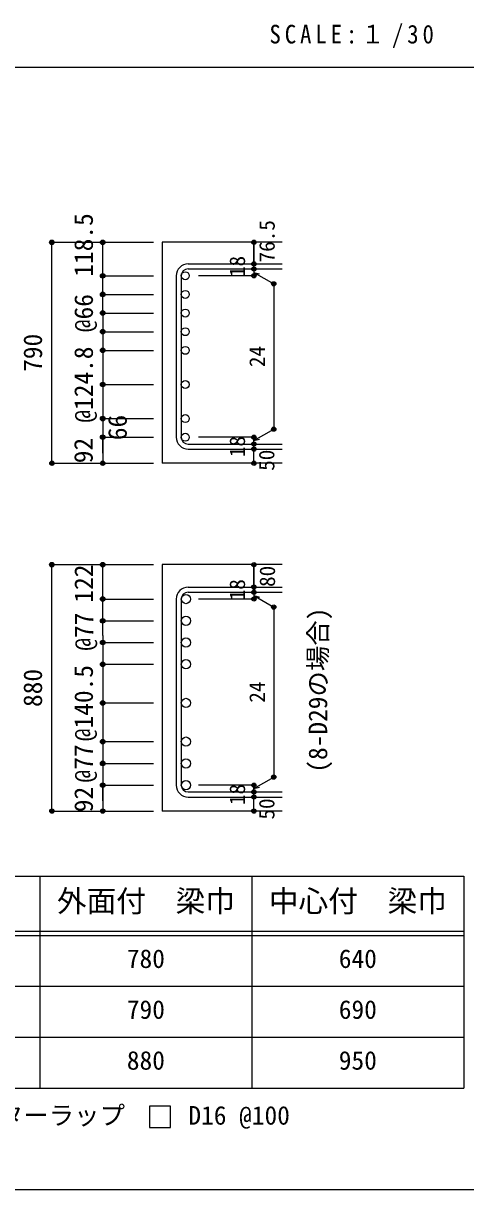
# Model space of a CAD drawing. Units: millimetres at full size, sheet at 1:30. Extents: x -5973 to 5954, y -4195 to 4201.
# Drawn here: x 2051 to 3617, y -4195 to -67 of the extents above; entities that cross this region are included whole.
import ezdxf
from ezdxf.enums import TextEntityAlignment as Align

# ---------------------------------------------------------------- set-up
doc = ezdxf.new("R2010")
doc.units = ezdxf.units.MM
doc.header["$LTSCALE"] = 30
doc.header["$PDMODE"] = 32
doc.header["$PDSIZE"] = 15
for name, color, linetype in [('0-1_躯体線', 2, 'Continuous'), ('0-5_基礎梁筋', 7, 'Continuous'), ('0-6_スタラップ筋', 7, 'Continuous'), ('0-7_文字', 4, 'Continuous'), ('0-D_寸法', 4, 'Continuous'), ('6-7_文字', 7, 'Continuous'), ('6-E_枠', 7, 'Continuous'), ('F-0_枠', 6, 'Continuous')]:
    doc.layers.add(name, color=color, linetype=linetype)
doc.styles.add('ＭＳ ゴシック', font='')
doc.styles.get('ＭＳ ゴシック').set_extended_font_data('MS Gothic')

msp = doc.modelspace()

# ---------------------------------------------------------------- linework, layer by layer
at = {"layer": '0-1_躯体線'}
for p, q in [((2967.44, -842.16), (2542.44, -842.16)), ((2542.44, -842.16), (2542.44, -1624.16)), ((2967.44, -1624.16), (2542.44, -1624.16)), ((2967.44, -1983.07), (2542.44, -1983.07)), ((2542.44, -1983.07), (2542.44, -2855.57)), ((2967.44, -2855.57), (2542.44, -2855.57))]:
    msp.add_line(p, q, dxfattribs=at)
at = {"layer": '0-5_基礎梁筋', "color": 3}
for centre, radius in [((2624.44, -960.66), 14), ((2624.44, -1026.66), 14), ((2624.44, -1092.66), 14), ((2624.44, -1158.66), 14), ((2624.44, -1224.66), 14), ((2624.44, -1345.41), 14), ((2624.44, -1466.16), 14), ((2624.44, -1532.16), 14), ((2626.94, -2104.77), 16.5), ((2626.94, -2181.77), 16.5), ((2626.94, -2258.77), 16.5), ((2626.94, -2335.77), 16.5), ((2626.94, -2472.67), 16.5), ((2626.94, -2609.57), 16.5), ((2626.94, -2686.57), 16.5), ((2626.94, -2763.57), 16.5)]:
    msp.add_circle(centre, radius, dxfattribs=at)
at = {"layer": '0-6_スタラップ筋'}
for p, q in [((2634.44, -918.66), (2967.44, -918.66)), ((2634.44, -936.66), (2967.44, -936.66)), ((2592.44, -960.66), (2592.44, -1532.16)), ((2610.44, -960.66), (2610.44, -1532.16)), ((2634.44, -1556.16), (2967.44, -1556.16)), ((2634.44, -1574.16), (2967.44, -1574.16)), ((2634.44, -2062.77), (2967.44, -2062.77)), ((2592.44, -2104.77), (2592.44, -2763.57)), ((2610.44, -2104.77), (2610.44, -2763.57)), ((2634.44, -2080.77), (2967.44, -2080.77)), ((2634.44, -2787.57), (2967.44, -2787.57)), ((2634.44, -2805.57), (2967.44, -2805.57))]:
    msp.add_line(p, q, dxfattribs=at)
for centre, radius, start, end in [((2634.44, -960.66), 42, 90, 180), ((2634.44, -960.66), 24, 90, 180), ((2634.44, -1532.16), 42, 180, 270), ((2634.44, -1532.16), 24, 180, 270), ((2634.44, -2104.77), 42, 90, 180), ((2634.44, -2104.77), 24, 90, 180), ((2634.44, -2763.57), 42, 180, 270), ((2634.44, -2763.57), 24, 180, 270)]:
    msp.add_arc(centre, radius, start, end, dxfattribs=at)
at = {"layer": '0-D_寸法'}
for p, q in [((2152.44, -842.16), (2332.44, -842.16)), ((2152.44, -842.16), (2332.44, -842.16)), ((2152.44, -1624.16), (2152.44, -842.16)), ((2332.44, -842.16), (2512.44, -842.16)), ((2332.44, -842.16), (2512.44, -842.16)), ((2332.44, -1092.66), (2332.44, -842.16)), ((2867.44, -918.66), (2867.44, -842.16)), ((2867.44, -842.16), (2867.44, -918.66)), ((2867.44, -936.66), (2867.44, -918.66)), ((2867.44, -936.66), (2867.44, -960.66)), ((2867.44, -948.66), (2937.5, -989.11)), ((2867.44, -948.66), (2886.76, -953.84)), ((2332.44, -960.66), (2512.44, -960.66)), ((2332.44, -960.66), (2512.44, -960.66)), ((2867.44, -960.66), (2671.35, -960.66)), ((2937.5, -989.11), (2937.5, -1503.71)), ((2332.44, -1026.66), (2512.44, -1026.66)), ((2332.44, -1026.66), (2512.44, -1026.66)), ((2332.44, -1092.66), (2512.44, -1092.66)), ((2332.44, -1092.66), (2512.44, -1092.66)), ((2332.44, -1092.66), (2332.44, -1624.16)), ((2332.44, -1158.66), (2512.44, -1158.66)), ((2332.44, -1158.66), (2512.44, -1158.66)), ((2332.44, -1224.66), (2512.44, -1224.66)), ((2332.44, -1224.66), (2512.44, -1224.66)), ((2332.44, -1345.41), (2512.44, -1345.41)), ((2332.44, -1345.41), (2512.44, -1345.41)), ((2332.44, -1466.16), (2512.44, -1466.16)), ((2332.44, -1466.16), (2512.44, -1466.16)), ((2867.44, -1544.16), (2937.5, -1503.71)), ((2332.44, -1532.16), (2512.44, -1532.16)), ((2332.44, -1532.16), (2512.44, -1532.16)), ((2332.44, -1588.13), (2332.44, -1532.16)), ((2867.44, -1532.16), (2671.35, -1532.16)), ((2867.44, -1556.16), (2867.44, -1532.16)), ((2867.44, -1544.16), (2886.76, -1538.99)), ((2867.44, -1574.16), (2867.44, -1556.16)), ((2867.44, -1624.16), (2867.44, -1574.16)), ((2152.44, -1624.16), (2332.44, -1624.16)), ((2332.44, -1624.16), (2512.44, -1624.16)), ((2152.44, -1983.07), (2332.44, -1983.07)), ((2152.44, -1983.07), (2332.44, -1983.07)), ((2152.44, -2855.57), (2152.44, -1983.07)), ((2332.44, -1983.07), (2512.44, -1983.07)), ((2332.44, -1983.07), (2512.44, -1983.07)), ((2332.44, -2233.57), (2332.44, -1983.07)), ((2867.44, -2062.77), (2867.44, -1983.07)), ((2867.44, -1983.07), (2867.44, -2062.77)), ((2867.44, -2080.77), (2867.44, -2062.77)), ((2332.44, -2104.77), (2512.44, -2104.77)), ((2332.44, -2104.77), (2512.44, -2104.77)), ((2867.44, -2104.77), (2671.35, -2104.77)), ((2867.44, -2080.77), (2867.44, -2104.77)), ((2867.44, -2092.77), (2937.5, -2133.22)), ((2867.44, -2092.77), (2886.76, -2097.95)), ((2937.5, -2133.22), (2937.5, -2735.12)), ((2332.44, -2181.77), (2512.44, -2181.77)), ((2332.44, -2181.77), (2512.44, -2181.77)), ((2332.44, -2233.57), (2332.44, -2855.57)), ((2332.44, -2258.77), (2512.44, -2258.77)), ((2332.44, -2258.77), (2512.44, -2258.77)), ((2332.44, -2335.77), (2512.44, -2335.77)), ((2332.44, -2335.77), (2512.44, -2335.77)), ((2332.44, -2472.67), (2512.44, -2472.67)), ((2332.44, -2472.67), (2512.44, -2472.67)), ((2332.44, -2609.57), (2512.44, -2609.57)), ((2332.44, -2609.57), (2512.44, -2609.57)), ((2332.44, -2686.57), (2512.44, -2686.57)), ((2332.44, -2686.57), (2512.44, -2686.57)), ((2332.44, -2763.57), (2512.44, -2763.57)), ((2332.44, -2763.57), (2512.44, -2763.57)), ((2332.44, -2819.54), (2332.44, -2763.57)), ((2867.44, -2763.57), (2671.35, -2763.57)), ((2867.44, -2775.57), (2937.5, -2735.12)), ((2867.44, -2787.57), (2867.44, -2763.57)), ((2867.44, -2775.57), (2886.76, -2770.4)), ((2867.44, -2805.57), (2867.44, -2787.57)), ((2867.44, -2855.57), (2867.44, -2805.57)), ((2152.44, -2855.57), (2332.44, -2855.57)), ((2332.44, -2855.57), (2512.44, -2855.57))]:
    msp.add_line(p, q, dxfattribs=at)
for centre, radius in [((2152.44, -842.16), 8), ((2152.44, -842.16), 7.2), ((2152.44, -842.16), 6.4), ((2152.44, -842.16), 5.6), ((2152.44, -842.16), 4.8), ((2152.44, -842.16), 4), ((2152.44, -842.16), 3.2), ((2152.44, -842.16), 2.4), ((2152.44, -842.16), 1.6), ((2152.44, -842.16), 0.8), ((2332.44, -842.16), 8), ((2332.44, -842.16), 7.2), ((2332.44, -842.16), 6.4), ((2332.44, -842.16), 5.6), ((2332.44, -842.16), 4.8), ((2332.44, -842.16), 4), ((2332.44, -842.16), 3.2), ((2332.44, -842.16), 2.4), ((2332.44, -842.16), 1.6), ((2332.44, -842.16), 0.8), ((2867.44, -842.16), 4), ((2867.44, -842.16), 3.6), ((2867.44, -842.16), 3.2), ((2867.44, -842.16), 2.8), ((2867.44, -842.16), 2.4), ((2867.44, -842.16), 2), ((2867.44, -842.16), 1.6), ((2867.44, -842.16), 1.2), ((2867.44, -842.16), 0.8), ((2867.44, -842.16), 0.4), ((2867.44, -918.66), 4), ((2867.44, -936.66), 4), ((2867.44, -918.66), 3.6), ((2867.44, -936.66), 3.6), ((2867.44, -918.66), 3.2), ((2867.44, -936.66), 3.2), ((2867.44, -918.66), 2.8), ((2867.44, -936.66), 2.8), ((2867.44, -918.66), 2.4), ((2867.44, -936.66), 2.4), ((2867.44, -918.66), 2), ((2867.44, -936.66), 2), ((2867.44, -918.66), 1.6), ((2867.44, -936.66), 1.6), ((2867.44, -918.66), 1.2), ((2867.44, -936.66), 1.2), ((2867.44, -918.66), 0.8), ((2867.44, -936.66), 0.8), ((2867.44, -918.66), 0.4), ((2867.44, -936.66), 0.4), ((2332.44, -960.66), 8), ((2332.44, -960.66), 7.2), ((2332.44, -960.66), 6.4), ((2332.44, -960.66), 5.6), ((2332.44, -960.66), 4.8), ((2332.44, -960.66), 4), ((2332.44, -960.66), 3.2), ((2332.44, -960.66), 2.4), ((2332.44, -960.66), 1.6), ((2332.44, -960.66), 0.8), ((2867.44, -960.66), 4), ((2867.44, -960.66), 3.6), ((2867.44, -960.66), 3.2), ((2867.44, -960.66), 2.8), ((2867.44, -960.66), 2.4), ((2867.44, -960.66), 2), ((2867.44, -960.66), 1.6), ((2867.44, -960.66), 1.2), ((2867.44, -960.66), 0.8), ((2867.44, -960.66), 0.4), ((2937.5, -989.11), 4), ((2937.5, -989.11), 3.6), ((2937.5, -989.11), 3.2), ((2937.5, -989.11), 2.8), ((2937.5, -989.11), 2.4), ((2937.5, -989.11), 2), ((2937.5, -989.11), 1.6), ((2937.5, -989.11), 1.2), ((2937.5, -989.11), 0.8), ((2937.5, -989.11), 0.4), ((2332.44, -1026.66), 8), ((2332.44, -1026.66), 7.2), ((2332.44, -1026.66), 6.4), ((2332.44, -1026.66), 5.6), ((2332.44, -1026.66), 4.8), ((2332.44, -1026.66), 4), ((2332.44, -1026.66), 3.2), ((2332.44, -1026.66), 2.4), ((2332.44, -1026.66), 1.6), ((2332.44, -1026.66), 0.8), ((2332.44, -1092.66), 8), ((2332.44, -1092.66), 7.2), ((2332.44, -1092.66), 6.4), ((2332.44, -1092.66), 5.6), ((2332.44, -1092.66), 4.8), ((2332.44, -1092.66), 4), ((2332.44, -1092.66), 3.2), ((2332.44, -1092.66), 2.4), ((2332.44, -1092.66), 1.6), ((2332.44, -1092.66), 0.8), ((2332.44, -1158.66), 8), ((2332.44, -1158.66), 7.2), ((2332.44, -1158.66), 6.4), ((2332.44, -1158.66), 5.6), ((2332.44, -1158.66), 4.8), ((2332.44, -1158.66), 4), ((2332.44, -1158.66), 3.2), ((2332.44, -1158.66), 2.4), ((2332.44, -1158.66), 1.6), ((2332.44, -1158.66), 0.8), ((2332.44, -1224.66), 8), ((2332.44, -1224.66), 7.2), ((2332.44, -1224.66), 6.4), ((2332.44, -1224.66), 5.6), ((2332.44, -1224.66), 4.8), ((2332.44, -1224.66), 4), ((2332.44, -1224.66), 3.2), ((2332.44, -1224.66), 2.4), ((2332.44, -1224.66), 1.6), ((2332.44, -1224.66), 0.8), ((2332.44, -1345.41), 8), ((2332.44, -1345.41), 7.2), ((2332.44, -1345.41), 6.4), ((2332.44, -1345.41), 5.6), ((2332.44, -1345.41), 4.8), ((2332.44, -1345.41), 4), ((2332.44, -1345.41), 3.2), ((2332.44, -1345.41), 2.4), ((2332.44, -1345.41), 1.6), ((2332.44, -1345.41), 0.8), ((2332.44, -1466.16), 8), ((2332.44, -1466.16), 7.2), ((2332.44, -1466.16), 6.4), ((2332.44, -1466.16), 5.6), ((2332.44, -1466.16), 4.8), ((2332.44, -1466.16), 4), ((2332.44, -1466.16), 3.2), ((2332.44, -1466.16), 2.4), ((2332.44, -1466.16), 1.6), ((2332.44, -1466.16), 0.8), ((2332.44, -1532.16), 8), ((2332.44, -1532.16), 7.2), ((2332.44, -1532.16), 6.4), ((2332.44, -1532.16), 5.6), ((2332.44, -1532.16), 4.8), ((2937.5, -1503.71), 4), ((2937.5, -1503.71), 3.6), ((2937.5, -1503.71), 3.2), ((2937.5, -1503.71), 2.8), ((2937.5, -1503.71), 2.4), ((2937.5, -1503.71), 2), ((2937.5, -1503.71), 1.6), ((2937.5, -1503.71), 1.2), ((2937.5, -1503.71), 0.8), ((2937.5, -1503.71), 0.4), ((2332.44, -1532.16), 4), ((2332.44, -1532.16), 3.2), ((2332.44, -1532.16), 2.4), ((2332.44, -1532.16), 1.6), ((2332.44, -1532.16), 0.8), ((2867.44, -1532.16), 4), ((2867.44, -1556.16), 4), ((2867.44, -1532.16), 3.6), ((2867.44, -1556.16), 3.6), ((2867.44, -1532.16), 3.2), ((2867.44, -1556.16), 3.2), ((2867.44, -1532.16), 2.8), ((2867.44, -1556.16), 2.8), ((2867.44, -1532.16), 2.4), ((2867.44, -1556.16), 2.4), ((2867.44, -1532.16), 2), ((2867.44, -1556.16), 2), ((2867.44, -1532.16), 1.6), ((2867.44, -1556.16), 1.6), ((2867.44, -1532.16), 1.2), ((2867.44, -1556.16), 1.2), ((2867.44, -1532.16), 0.8), ((2867.44, -1556.16), 0.8), ((2867.44, -1532.16), 0.4), ((2867.44, -1556.16), 0.4), ((2867.44, -1574.16), 4), ((2867.44, -1574.16), 3.6), ((2867.44, -1574.16), 3.2), ((2867.44, -1574.16), 2.8), ((2867.44, -1574.16), 2.4), ((2867.44, -1574.16), 2), ((2867.44, -1574.16), 1.6), ((2867.44, -1574.16), 1.2), ((2867.44, -1574.16), 0.8), ((2867.44, -1574.16), 0.4), ((2152.44, -1624.16), 7.2), ((2152.44, -1624.16), 6.4), ((2152.44, -1624.16), 5.6), ((2152.44, -1624.16), 4.8), ((2152.44, -1624.16), 4), ((2152.44, -1624.16), 3.2), ((2152.44, -1624.16), 2.4), ((2152.44, -1624.16), 1.6), ((2152.44, -1624.16), 0.8), ((2332.44, -1624.16), 7.2), ((2332.44, -1624.16), 6.4), ((2332.44, -1624.16), 5.6), ((2332.44, -1624.16), 4.8), ((2332.44, -1624.16), 4), ((2332.44, -1624.16), 3.2), ((2332.44, -1624.16), 2.4), ((2332.44, -1624.16), 1.6), ((2332.44, -1624.16), 0.8), ((2867.44, -1624.16), 4), ((2867.44, -1624.16), 3.6), ((2867.44, -1624.16), 3.2), ((2867.44, -1624.16), 2.8), ((2867.44, -1624.16), 2.4), ((2867.44, -1624.16), 2), ((2867.44, -1624.16), 1.6), ((2867.44, -1624.16), 1.2), ((2867.44, -1624.16), 0.8), ((2867.44, -1624.16), 0.4), ((2152.44, -1983.07), 8), ((2152.44, -1983.07), 7.2), ((2152.44, -1983.07), 6.4), ((2152.44, -1983.07), 5.6), ((2152.44, -1983.07), 4.8), ((2152.44, -1983.07), 4), ((2152.44, -1983.07), 3.2), ((2152.44, -1983.07), 2.4), ((2332.44, -1983.07), 8), ((2332.44, -1983.07), 7.2), ((2332.44, -1983.07), 6.4), ((2332.44, -1983.07), 5.6), ((2332.44, -1983.07), 4.8), ((2332.44, -1983.07), 4), ((2332.44, -1983.07), 3.2), ((2332.44, -1983.07), 2.4), ((2867.44, -1983.07), 4), ((2867.44, -1983.07), 3.6), ((2867.44, -1983.07), 3.2), ((2867.44, -1983.07), 2.8), ((2867.44, -1983.07), 2.4), ((2867.44, -1983.07), 2), ((2152.44, -1983.07), 1.6), ((2152.44, -1983.07), 0.8), ((2332.44, -1983.07), 1.6), ((2332.44, -1983.07), 0.8), ((2867.44, -1983.07), 1.6), ((2867.44, -1983.07), 1.2), ((2867.44, -1983.07), 0.8), ((2867.44, -1983.07), 0.4), ((2867.44, -2062.77), 4), ((2867.44, -2062.77), 3.6), ((2867.44, -2062.77), 3.2), ((2867.44, -2062.77), 2.8), ((2867.44, -2062.77), 2.4), ((2867.44, -2062.77), 2), ((2867.44, -2062.77), 1.6), ((2867.44, -2062.77), 1.2), ((2867.44, -2062.77), 0.8), ((2867.44, -2062.77), 0.4), ((2332.44, -2104.77), 8), ((2332.44, -2104.77), 7.2), ((2332.44, -2104.77), 6.4), ((2332.44, -2104.77), 5.6), ((2332.44, -2104.77), 4.8), ((2332.44, -2104.77), 4), ((2332.44, -2104.77), 3.2), ((2332.44, -2104.77), 2.4), ((2332.44, -2104.77), 1.6), ((2332.44, -2104.77), 0.8), ((2867.44, -2080.77), 4), ((2867.44, -2104.77), 4), ((2867.44, -2080.77), 3.6), ((2867.44, -2104.77), 3.6), ((2867.44, -2080.77), 3.2), ((2867.44, -2104.77), 3.2), ((2867.44, -2080.77), 2.8), ((2867.44, -2104.77), 2.8), ((2867.44, -2080.77), 2.4), ((2867.44, -2104.77), 2.4), ((2867.44, -2080.77), 2), ((2867.44, -2104.77), 2), ((2867.44, -2080.77), 1.6), ((2867.44, -2104.77), 1.6), ((2867.44, -2080.77), 1.2), ((2867.44, -2104.77), 1.2), ((2867.44, -2080.77), 0.8), ((2867.44, -2104.77), 0.8), ((2867.44, -2080.77), 0.4), ((2867.44, -2104.77), 0.4), ((2937.5, -2133.22), 4), ((2937.5, -2133.22), 3.6), ((2937.5, -2133.22), 3.2), ((2937.5, -2133.22), 2.8), ((2937.5, -2133.22), 2.4), ((2937.5, -2133.22), 2), ((2937.5, -2133.22), 1.6), ((2937.5, -2133.22), 1.2), ((2937.5, -2133.22), 0.8), ((2937.5, -2133.22), 0.4), ((2332.44, -2181.77), 8), ((2332.44, -2181.77), 7.2), ((2332.44, -2181.77), 6.4), ((2332.44, -2181.77), 5.6), ((2332.44, -2181.77), 4.8), ((2332.44, -2181.77), 4), ((2332.44, -2181.77), 3.2), ((2332.44, -2181.77), 2.4), ((2332.44, -2181.77), 1.6), ((2332.44, -2181.77), 0.8), ((2332.44, -2258.77), 8), ((2332.44, -2258.77), 7.2), ((2332.44, -2258.77), 6.4), ((2332.44, -2258.77), 5.6), ((2332.44, -2258.77), 4.8), ((2332.44, -2258.77), 4), ((2332.44, -2258.77), 3.2), ((2332.44, -2258.77), 2.4), ((2332.44, -2258.77), 1.6), ((2332.44, -2258.77), 0.8), ((2332.44, -2335.77), 8), ((2332.44, -2335.77), 7.2), ((2332.44, -2335.77), 6.4), ((2332.44, -2335.77), 5.6), ((2332.44, -2335.77), 4.8), ((2332.44, -2335.77), 4), ((2332.44, -2335.77), 3.2), ((2332.44, -2335.77), 2.4), ((2332.44, -2335.77), 1.6), ((2332.44, -2335.77), 0.8), ((2332.44, -2472.67), 8), ((2332.44, -2472.67), 7.2), ((2332.44, -2472.67), 6.4), ((2332.44, -2472.67), 5.6), ((2332.44, -2472.67), 4.8), ((2332.44, -2472.67), 4), ((2332.44, -2472.67), 3.2), ((2332.44, -2472.67), 2.4), ((2332.44, -2472.67), 1.6), ((2332.44, -2472.67), 0.8), ((2332.44, -2609.57), 8), ((2332.44, -2609.57), 7.2), ((2332.44, -2609.57), 6.4), ((2332.44, -2609.57), 5.6), ((2332.44, -2609.57), 4.8), ((2332.44, -2609.57), 4), ((2332.44, -2609.57), 3.2), ((2332.44, -2609.57), 2.4), ((2332.44, -2609.57), 1.6), ((2332.44, -2609.57), 0.8), ((2332.44, -2686.57), 8), ((2332.44, -2686.57), 7.2), ((2332.44, -2686.57), 6.4), ((2332.44, -2686.57), 5.6), ((2332.44, -2686.57), 4.8), ((2332.44, -2686.57), 4), ((2332.44, -2686.57), 3.2), ((2332.44, -2686.57), 2.4), ((2332.44, -2686.57), 1.6), ((2332.44, -2686.57), 0.8), ((2332.44, -2763.57), 8), ((2332.44, -2763.57), 7.2), ((2332.44, -2763.57), 6.4), ((2332.44, -2763.57), 5.6), ((2332.44, -2763.57), 4.8), ((2332.44, -2763.57), 4), ((2332.44, -2763.57), 3.2), ((2332.44, -2763.57), 2.4), ((2332.44, -2763.57), 1.6), ((2332.44, -2763.57), 0.8), ((2867.44, -2763.57), 4), ((2867.44, -2763.57), 3.6), ((2867.44, -2763.57), 3.2), ((2867.44, -2763.57), 2.8), ((2867.44, -2763.57), 2.4), ((2867.44, -2763.57), 2), ((2867.44, -2763.57), 1.6), ((2867.44, -2763.57), 1.2), ((2867.44, -2763.57), 0.8), ((2867.44, -2763.57), 0.4), ((2937.5, -2735.12), 4), ((2937.5, -2735.12), 3.6), ((2937.5, -2735.12), 3.2), ((2937.5, -2735.12), 2.8), ((2937.5, -2735.12), 2.4), ((2937.5, -2735.12), 2), ((2937.5, -2735.12), 1.6), ((2937.5, -2735.12), 1.2), ((2937.5, -2735.12), 0.8), ((2937.5, -2735.12), 0.4), ((2867.44, -2787.57), 4), ((2867.44, -2805.57), 4), ((2867.44, -2787.57), 3.6), ((2867.44, -2805.57), 3.6), ((2867.44, -2787.57), 3.2), ((2867.44, -2805.57), 3.2), ((2867.44, -2787.57), 2.8), ((2867.44, -2805.57), 2.8), ((2867.44, -2787.57), 2.4), ((2867.44, -2805.57), 2.4), ((2867.44, -2787.57), 2), ((2867.44, -2805.57), 2), ((2867.44, -2787.57), 1.6), ((2867.44, -2805.57), 1.6), ((2867.44, -2787.57), 1.2), ((2867.44, -2805.57), 1.2), ((2867.44, -2787.57), 0.8), ((2867.44, -2805.57), 0.8), ((2867.44, -2787.57), 0.4), ((2867.44, -2805.57), 0.4), ((2152.44, -2855.57), 7.2), ((2152.44, -2855.57), 6.4), ((2152.44, -2855.57), 5.6), ((2152.44, -2855.57), 4.8), ((2152.44, -2855.57), 4), ((2152.44, -2855.57), 3.2), ((2152.44, -2855.57), 2.4), ((2152.44, -2855.57), 1.6), ((2152.44, -2855.57), 0.8), ((2332.44, -2855.57), 7.2), ((2332.44, -2855.57), 6.4), ((2332.44, -2855.57), 5.6), ((2332.44, -2855.57), 4.8), ((2332.44, -2855.57), 4), ((2332.44, -2855.57), 3.2), ((2332.44, -2855.57), 2.4), ((2332.44, -2855.57), 1.6), ((2332.44, -2855.57), 0.8), ((2867.44, -2855.57), 4), ((2867.44, -2855.57), 3.6), ((2867.44, -2855.57), 3.2), ((2867.44, -2855.57), 2.8), ((2867.44, -2855.57), 2.4), ((2867.44, -2855.57), 2), ((2867.44, -2855.57), 1.6), ((2867.44, -2855.57), 1.2), ((2867.44, -2855.57), 0.8), ((2867.44, -2855.57), 0.4)]:
    msp.add_circle(centre, radius, dxfattribs=at)
at = {"layer": '0-D_寸法', "color": 7}
for p in [(2152.44, -842.16), (2152.44, -842.16), (2332.44, -842.16), (2867.44, -842.16), (2867.44, -918.66), (2867.44, -936.66), (2332.44, -960.66), (2867.44, -960.66), (2937.5, -989.11), (2332.44, -1026.66), (2332.44, -1092.66), (2332.44, -1158.66), (2332.44, -1224.66), (2332.44, -1345.41), (2332.44, -1466.16), (2332.44, -1532.16), (2867.44, -1532.16), (2937.5, -1503.71), (2867.44, -1556.16), (2867.44, -1574.16), (2152.44, -1624.16), (2152.44, -1624.16), (2332.44, -1624.16), (2867.44, -1624.16), (2152.44, -1983.07), (2152.44, -1983.07), (2332.44, -1983.07), (2867.44, -1983.07), (2867.44, -2062.77), (2332.44, -2104.77), (2867.44, -2080.77), (2867.44, -2104.77), (2937.5, -2133.22), (2332.44, -2181.77), (2332.44, -2258.77), (2332.44, -2335.77), (2332.44, -2472.67), (2332.44, -2609.57), (2332.44, -2686.57), (2332.44, -2763.57), (2867.44, -2763.57), (2937.5, -2735.12), (2867.44, -2787.57), (2867.44, -2805.57), (2152.44, -2855.57), (2152.44, -2855.57), (2332.44, -2855.57), (2867.44, -2855.57)]:
    msp.add_point(p, dxfattribs=at)
at = {"layer": '6-7_文字'}
msp.add_lwpolyline([(2497.32, -3974.64), (2572.32, -3974.64), (2572.32, -3899.64), (2497.32, -3899.64)], close=True, dxfattribs=at)
at = {"layer": '6-E_枠', "color": 3}
for p, q in [((1447.71, -3085.43), (3610.24, -3085.43)), ((3610.24, -3085.43), (3610.24, -3835.43)), ((1447.71, -3835.43), (3610.24, -3835.43))]:
    msp.add_line(p, q, dxfattribs=at)
at = {"layer": '6-E_枠'}
for p, q in [((2110.24, -3085.43), (2110.24, -3835.43)), ((2860.24, -3085.43), (2860.24, -3835.43)), ((1447.71, -3280.43), (3610.24, -3280.43)), ((1447.71, -3295.43), (3610.24, -3295.43)), ((1447.71, -3475.43), (3610.24, -3475.43)), ((1447.71, -3655.43), (3610.24, -3655.43))]:
    msp.add_line(p, q, dxfattribs=at)
at = {"layer": 'F-0_枠', "color": 2}
msp.add_line((-5972.88, -222.05), (3723.6, -222.05), dxfattribs=at)
at = {"layer": 'F-0_枠'}
msp.add_line((5954.1, -4195.24), (-5972.88, -4195.24), dxfattribs=at)

# ---------------------------------------------------------------- texts
at = {"layer": '0-7_文字', "color": 7, "style": 'ＭＳ ゴシック'}
msp.add_text('(8-D29の場合)', height=65.98, rotation=90, dxfattribs=at).set_placement((3146.43, -2719.3), align=Align.BOTTOM_LEFT)
at = {"layer": '0-D_寸法', "style": 'ＭＳ ゴシック'}
for s, height, p in [('118.5', 65.98, (2317.32, -963.87)), ('76.5', 54.99, (2957.44, -913.36)), ('18', 54.99, (2852.44, -965.16)), ('@66', 65.98, (2317.44, -1160.16)), ('790', 65.98, (2137.44, -1300.66)), ('@124.8', 65.98, (2317.44, -1480.41)), ('24', 54.99, (2922.5, -1283.91)), ('66', 65.98, (2437.17, -1542.61)), ('92', 65.98, (2316.6, -1624.11)), ('18', 54.99, (2852.44, -1602.66)), ('50', 54.99, (2956.17, -1650.99)), ('122', 65.98, (2317.82, -2117.53)), ('80', 54.99, (2958.6, -2061.94)), ('18', 54.99, (2852.44, -2109.27)), ('@77', 65.98, (2318.46, -2287.62)), ('@140.5', 65.98, (2317.44, -2607.67)), ('880', 65.98, (2137.44, -2486.82)), ('24', 54.99, (2922.5, -2471.67)), ('@77', 65.98, (2317.44, -2754.07)), ('18', 54.99, (2852.44, -2834.07)), ('92', 65.98, (2317.32, -2859.05)), ('50', 54.99, (2956.51, -2885.3))]:
    msp.add_text(s, height=height, rotation=90, dxfattribs=at).set_placement(p, align=Align.BOTTOM_LEFT)
at = {"layer": '6-7_文字', "color": 2, "style": 'ＭＳ ゴシック'}
for s, p in [('外面付\u3000梁巾', (2170.24, -3235.43)), ('中心付\u3000梁巾', (2920.24, -3235.43))]:
    msp.add_text(s, height=76.98, dxfattribs=at).set_placement(p, align=Align.BOTTOM_LEFT)
at = {"layer": '6-7_文字', "style": 'ＭＳ ゴシック'}
for s, p in [('780', (2417.74, -3430.43)), ('640', (3167.74, -3430.43)), ('790', (2417.74, -3610.43)), ('690', (3167.74, -3610.43)), ('880', (2417.74, -3790.43)), ('950', (3167.74, -3790.43)), ('※ 基礎梁スターラップ     D16 @100', (1466.27, -3985.01))]:
    msp.add_text(s, height=65.98, dxfattribs=at).set_placement(p, align=Align.BOTTOM_LEFT)
at = {"layer": '6-7_文字', "color": 2, "insert": (2922.26, -154.55), "char_height": 65.98, "attachment_point": 7, "style": 'ＭＳ ゴシック'}
msp.add_mtext('\\T1.34;\\W0.9;SCALE:１/30', dxfattribs=at)

doc.saveas('drawing.dxf')
